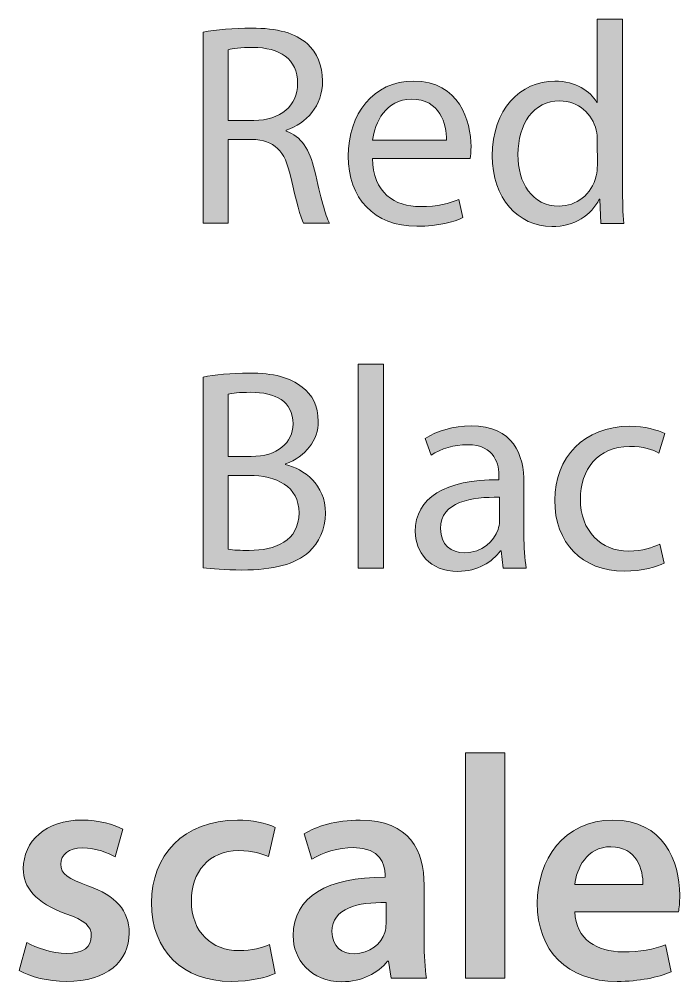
# Model space of a CAD drawing. Header units: inches. Extents: x 589 to 2016, y -1839 to -951.
# Drawn here: x 1808.06 to 1830.82, y -1511.79 to -1478.6 of the extents above; entities that cross this region are included whole.
import ezdxf

# ---------------------------------------------------------------- set-up
doc = ezdxf.new("R2010")
doc.units = ezdxf.units.IN
doc.header["$MEASUREMENT"] = 0
doc.layers.add('Layer 1', color=7, linetype='Continuous')

# ---------------------------------------------------------------- blocks, each defined once
blk = doc.blocks.new('block 115')
at = {"layer": 'Layer 1', "true_color": 0x010101}
h = blk.add_hatch(color=18, dxfattribs=at)
h.dxf.hatch_style = 2
edge = h.paths.add_edge_path()
edge.add_spline(control_points=[(1828.847, -1478.597), (1828.847, -1478.597), (1828.847, -1484.396), (1828.847, -1484.396), (1828.847, -1484.821), (1828.856, -1485.308), (1828.886, -1485.635), (1828.886, -1485.635), (1828.103, -1485.635), (1828.103, -1485.635), (1828.103, -1485.635), (1828.063, -1484.803), (1828.063, -1484.803), (1828.063, -1484.803), (1828.043, -1484.803), (1828.043, -1484.803), (1827.775, -1485.339), (1827.191, -1485.745), (1826.408, -1485.745), (1825.248, -1485.745), (1824.357, -1484.763), (1824.357, -1483.306), (1824.347, -1481.711), (1825.338, -1480.729), (1826.508, -1480.729), (1827.241, -1480.729), (1827.736, -1481.074), (1827.956, -1481.462), (1827.956, -1481.462), (1827.976, -1481.462), (1827.976, -1481.462), (1827.976, -1481.462), (1827.976, -1478.598), (1827.976, -1478.598), (1827.976, -1478.598), (1828.847, -1478.597), (1828.847, -1478.597), (1828.847, -1478.597), (1828.847, -1478.597), (1828.847, -1478.597)], knot_values=[0, 0, 0, 0, 1, 1, 1, 2, 2, 2, 3, 3, 3, 4, 4, 4, 5, 5, 5, 6, 6, 6, 7, 7, 7, 8, 8, 8, 9, 9, 9, 10, 10, 10, 11, 11, 11, 12, 12, 12, 13, 13, 13, 13], degree=3, periodic=1)
edge = h.paths.add_edge_path()
edge.add_spline(control_points=[(1827.976, -1482.788), (1827.976, -1482.68), (1827.966, -1482.531), (1827.937, -1482.422), (1827.809, -1481.867), (1827.332, -1481.411), (1826.679, -1481.411), (1825.776, -1481.411), (1825.242, -1482.204), (1825.242, -1483.266), (1825.242, -1484.237), (1825.718, -1485.039), (1826.66, -1485.039), (1827.245, -1485.039), (1827.781, -1484.652), (1827.939, -1483.998), (1827.968, -1483.879), (1827.978, -1483.76), (1827.978, -1483.623), (1827.978, -1483.623), (1827.976, -1482.788), (1827.976, -1482.788), (1827.976, -1482.788), (1827.976, -1482.788), (1827.976, -1482.788)], knot_values=[0, 0, 0, 0, 1, 1, 1, 2, 2, 2, 3, 3, 3, 4, 4, 4, 5, 5, 5, 6, 6, 6, 7, 7, 7, 8, 8, 8, 8], degree=3, periodic=1)
h = blk.add_hatch(color=18, dxfattribs=at)
h.dxf.hatch_style = 2
edge = h.paths.add_edge_path()
edge.add_spline(control_points=[(1814.396, -1479.042), (1814.832, -1478.952), (1815.457, -1478.902), (1816.051, -1478.902), (1816.972, -1478.902), (1817.568, -1479.07), (1817.984, -1479.447), (1818.321, -1479.745), (1818.509, -1480.201), (1818.509, -1480.716), (1818.509, -1481.598), (1817.954, -1482.182), (1817.251, -1482.421), (1817.251, -1482.421), (1817.251, -1482.451), (1817.251, -1482.451), (1817.766, -1482.629), (1818.073, -1483.105), (1818.232, -1483.798), (1818.45, -1484.731), (1818.607, -1485.375), (1818.747, -1485.632), (1818.747, -1485.632), (1817.857, -1485.632), (1817.857, -1485.632), (1817.746, -1485.444), (1817.599, -1484.868), (1817.41, -1484.037), (1817.211, -1483.116), (1816.854, -1482.768), (1816.07, -1482.738), (1816.07, -1482.738), (1815.257, -1482.738), (1815.257, -1482.738), (1815.257, -1482.738), (1815.257, -1485.632), (1815.257, -1485.632), (1815.257, -1485.632), (1814.396, -1485.632), (1814.396, -1485.632), (1814.396, -1485.632), (1814.396, -1479.042), (1814.396, -1479.042), (1814.396, -1479.042), (1814.396, -1479.042), (1814.396, -1479.042)], knot_values=[0, 0, 0, 0, 1, 1, 1, 2, 2, 2, 3, 3, 3, 4, 4, 4, 5, 5, 5, 6, 6, 6, 7, 7, 7, 8, 8, 8, 9, 9, 9, 10, 10, 10, 11, 11, 11, 12, 12, 12, 13, 13, 13, 14, 14, 14, 15, 15, 15, 15], degree=3, periodic=1)
edge = h.paths.add_edge_path()
edge.add_spline(control_points=[(1815.259, -1482.084), (1815.259, -1482.084), (1816.142, -1482.084), (1816.142, -1482.084), (1817.063, -1482.084), (1817.649, -1481.578), (1817.649, -1480.815), (1817.649, -1479.953), (1817.024, -1479.575), (1816.113, -1479.567), (1815.697, -1479.567), (1815.4, -1479.605), (1815.26, -1479.646), (1815.26, -1479.646), (1815.259, -1482.084), (1815.259, -1482.084), (1815.259, -1482.084), (1815.259, -1482.084), (1815.259, -1482.084)], knot_values=[0, 0, 0, 0, 1, 1, 1, 2, 2, 2, 3, 3, 3, 4, 4, 4, 5, 5, 5, 6, 6, 6, 6], degree=3, periodic=1)
h = blk.add_hatch(color=18, dxfattribs=at)
h.dxf.hatch_style = 2
edge = h.paths.add_edge_path()
edge.add_spline(control_points=[(1820.225, -1483.393), (1820.245, -1484.574), (1820.997, -1485.059), (1821.87, -1485.059), (1822.495, -1485.059), (1822.872, -1484.949), (1823.2, -1484.812), (1823.2, -1484.812), (1823.348, -1485.437), (1823.348, -1485.437), (1823.041, -1485.577), (1822.516, -1485.734), (1821.753, -1485.734), (1820.275, -1485.734), (1819.394, -1484.763), (1819.394, -1483.317), (1819.394, -1481.87), (1820.246, -1480.73), (1821.644, -1480.73), (1823.21, -1480.73), (1823.626, -1482.107), (1823.626, -1482.99), (1823.626, -1483.168), (1823.606, -1483.306), (1823.597, -1483.394), (1823.597, -1483.394), (1820.225, -1483.393), (1820.225, -1483.393), (1820.225, -1483.393), (1820.225, -1483.393), (1820.225, -1483.393)], knot_values=[0, 0, 0, 0, 1, 1, 1, 2, 2, 2, 3, 3, 3, 4, 4, 4, 5, 5, 5, 6, 6, 6, 7, 7, 7, 8, 8, 8, 9, 9, 9, 10, 10, 10, 10], degree=3, periodic=1)
edge = h.paths.add_edge_path()
edge.add_spline(control_points=[(1822.782, -1482.77), (1822.79, -1482.215), (1822.554, -1481.351), (1821.572, -1481.351), (1820.69, -1481.351), (1820.302, -1482.165), (1820.234, -1482.77), (1820.234, -1482.77), (1822.782, -1482.77), (1822.782, -1482.77)], knot_values=[0, 0, 0, 0, 1, 1, 1, 2, 2, 2, 3, 3, 3, 3], degree=3, periodic=1)
h = blk.add_hatch(color=18, dxfattribs=at)
h.dxf.hatch_style = 2
edge = h.paths.add_edge_path()
edge.add_spline(control_points=[(1814.396, -1490.936), (1814.773, -1490.856), (1815.368, -1490.797), (1815.973, -1490.797), (1816.834, -1490.797), (1817.392, -1490.946), (1817.806, -1491.283), (1818.153, -1491.54), (1818.361, -1491.936), (1818.361, -1492.462), (1818.361, -1493.107), (1817.935, -1493.673), (1817.23, -1493.929), (1817.23, -1493.929), (1817.23, -1493.95), (1817.23, -1493.95), (1817.866, -1494.108), (1818.608, -1494.634), (1818.608, -1495.625), (1818.608, -1496.2), (1818.38, -1496.635), (1818.043, -1496.964), (1817.578, -1497.389), (1816.823, -1497.589), (1815.732, -1497.589), (1815.136, -1497.589), (1814.681, -1497.549), (1814.394, -1497.508), (1814.394, -1497.508), (1814.396, -1490.936), (1814.396, -1490.936), (1814.396, -1490.936), (1814.396, -1490.936), (1814.396, -1490.936)], knot_values=[0, 0, 0, 0, 1, 1, 1, 2, 2, 2, 3, 3, 3, 4, 4, 4, 5, 5, 5, 6, 6, 6, 7, 7, 7, 8, 8, 8, 9, 9, 9, 10, 10, 10, 11, 11, 11, 11], degree=3, periodic=1)
edge = h.paths.add_edge_path()
edge.add_spline(control_points=[(1815.259, -1493.673), (1815.259, -1493.673), (1816.043, -1493.673), (1816.043, -1493.673), (1816.954, -1493.673), (1817.491, -1493.196), (1817.491, -1492.552), (1817.491, -1491.768), (1816.895, -1491.461), (1816.024, -1491.461), (1815.627, -1491.461), (1815.399, -1491.491), (1815.26, -1491.52), (1815.26, -1491.52), (1815.259, -1493.673), (1815.259, -1493.673), (1815.259, -1493.673), (1815.259, -1493.673), (1815.259, -1493.673)], knot_values=[0, 0, 0, 0, 1, 1, 1, 2, 2, 2, 3, 3, 3, 4, 4, 4, 5, 5, 5, 6, 6, 6, 6], degree=3, periodic=1)
edge = h.paths.add_edge_path()
edge.add_spline(control_points=[(1815.259, -1496.874), (1815.428, -1496.903), (1815.676, -1496.913), (1815.984, -1496.913), (1816.875, -1496.913), (1817.697, -1496.586), (1817.697, -1495.615), (1817.697, -1494.701), (1816.914, -1494.326), (1815.972, -1494.326), (1815.972, -1494.326), (1815.259, -1494.326), (1815.259, -1494.326), (1815.259, -1494.326), (1815.259, -1496.874), (1815.259, -1496.874), (1815.259, -1496.874), (1815.259, -1496.874), (1815.259, -1496.874)], knot_values=[0, 0, 0, 0, 1, 1, 1, 2, 2, 2, 3, 3, 3, 4, 4, 4, 5, 5, 5, 6, 6, 6, 6], degree=3, periodic=1)
h = blk.add_hatch(color=18, dxfattribs=at)
h.dxf.hatch_style = 2
h.paths.add_polyline_path([(1819.739, -1490.49), (1820.612, -1490.49), (1820.612, -1497.528), (1819.739, -1497.528)])
h = blk.add_hatch(color=18, dxfattribs=at)
h.dxf.hatch_style = 2
edge = h.paths.add_edge_path()
edge.add_spline(control_points=[(1824.735, -1497.529), (1824.735, -1497.529), (1824.666, -1496.924), (1824.666, -1496.924), (1824.666, -1496.924), (1824.636, -1496.924), (1824.636, -1496.924), (1824.368, -1497.3), (1823.852, -1497.637), (1823.169, -1497.637), (1822.198, -1497.637), (1821.702, -1496.953), (1821.702, -1496.26), (1821.702, -1495.1), (1822.734, -1494.466), (1824.588, -1494.475), (1824.588, -1494.475), (1824.588, -1494.376), (1824.588, -1494.376), (1824.588, -1493.98), (1824.478, -1493.266), (1823.496, -1493.266), (1823.051, -1493.266), (1822.585, -1493.405), (1822.247, -1493.623), (1822.247, -1493.623), (1822.049, -1493.048), (1822.049, -1493.048), (1822.445, -1492.791), (1823.02, -1492.622), (1823.625, -1492.622), (1825.092, -1492.622), (1825.449, -1493.623), (1825.449, -1494.584), (1825.449, -1494.584), (1825.449, -1496.378), (1825.449, -1496.378), (1825.449, -1496.795), (1825.47, -1497.201), (1825.53, -1497.529), (1825.53, -1497.529), (1824.735, -1497.529), (1824.735, -1497.529), (1824.735, -1497.529), (1824.735, -1497.529), (1824.735, -1497.529)], knot_values=[0, 0, 0, 0, 1, 1, 1, 2, 2, 2, 3, 3, 3, 4, 4, 4, 5, 5, 5, 6, 6, 6, 7, 7, 7, 8, 8, 8, 9, 9, 9, 10, 10, 10, 11, 11, 11, 12, 12, 12, 13, 13, 13, 14, 14, 14, 15, 15, 15, 15], degree=3, periodic=1)
edge = h.paths.add_edge_path()
edge.add_spline(control_points=[(1824.606, -1495.08), (1823.654, -1495.059), (1822.574, -1495.229), (1822.574, -1496.16), (1822.574, -1496.726), (1822.949, -1496.991), (1823.395, -1496.991), (1824.02, -1496.991), (1824.417, -1496.595), (1824.555, -1496.19), (1824.585, -1496.101), (1824.606, -1496.002), (1824.606, -1495.913), (1824.606, -1495.913), (1824.606, -1495.08), (1824.606, -1495.08), (1824.606, -1495.08), (1824.606, -1495.08), (1824.606, -1495.08)], knot_values=[0, 0, 0, 0, 1, 1, 1, 2, 2, 2, 3, 3, 3, 4, 4, 4, 5, 5, 5, 6, 6, 6, 6], degree=3, periodic=1)
h = blk.add_hatch(color=18, dxfattribs=at)
h.dxf.hatch_style = 2
edge = h.paths.add_edge_path()
edge.add_spline(control_points=[(1830.275, -1497.35), (1830.047, -1497.47), (1829.542, -1497.628), (1828.898, -1497.628), (1827.45, -1497.628), (1826.509, -1496.647), (1826.509, -1495.18), (1826.509, -1493.703), (1827.52, -1492.632), (1829.087, -1492.632), (1829.603, -1492.632), (1830.06, -1492.761), (1830.298, -1492.88), (1830.298, -1492.88), (1830.099, -1493.554), (1830.099, -1493.554), (1829.89, -1493.434), (1829.562, -1493.326), (1829.088, -1493.326), (1827.988, -1493.326), (1827.392, -1494.139), (1827.392, -1495.141), (1827.392, -1496.251), (1828.105, -1496.935), (1829.059, -1496.935), (1829.553, -1496.935), (1829.881, -1496.807), (1830.128, -1496.697), (1830.128, -1496.697), (1830.275, -1497.35), (1830.275, -1497.35)], knot_values=[0, 0, 0, 0, 1, 1, 1, 2, 2, 2, 3, 3, 3, 4, 4, 4, 5, 5, 5, 6, 6, 6, 7, 7, 7, 8, 8, 8, 9, 9, 9, 10, 10, 10, 10], degree=3, periodic=1)
at = {"layer": 'Layer 1', "lineweight": 0}
blk.add_lwpolyline([(1819.739, -1490.49), (1820.612, -1490.49), (1820.612, -1497.528), (1819.739, -1497.528), (1819.739, -1490.49)], dxfattribs=at)
for points, knots in [([(1828.847, -1478.597), (1828.847, -1478.597), (1828.847, -1484.396), (1828.847, -1484.396), (1828.847, -1484.821), (1828.856, -1485.308), (1828.886, -1485.635), (1828.886, -1485.635), (1828.103, -1485.635), (1828.103, -1485.635), (1828.103, -1485.635), (1828.063, -1484.803), (1828.063, -1484.803), (1828.063, -1484.803), (1828.043, -1484.803), (1828.043, -1484.803), (1827.775, -1485.339), (1827.191, -1485.745), (1826.408, -1485.745), (1825.248, -1485.745), (1824.357, -1484.763), (1824.357, -1483.306), (1824.347, -1481.711), (1825.338, -1480.729), (1826.508, -1480.729), (1827.241, -1480.729), (1827.736, -1481.074), (1827.956, -1481.462), (1827.956, -1481.462), (1827.976, -1481.462), (1827.976, -1481.462), (1827.976, -1481.462), (1827.976, -1478.598), (1827.976, -1478.598), (1827.976, -1478.598), (1828.847, -1478.597), (1828.847, -1478.597), (1828.847, -1478.597), (1828.847, -1478.597), (1828.847, -1478.597)], [0, 0, 0, 0, 1, 1, 1, 2, 2, 2, 3, 3, 3, 4, 4, 4, 5, 5, 5, 6, 6, 6, 7, 7, 7, 8, 8, 8, 9, 9, 9, 10, 10, 10, 11, 11, 11, 12, 12, 12, 13, 13, 13, 13]), ([(1814.396, -1479.042), (1814.832, -1478.952), (1815.457, -1478.902), (1816.051, -1478.902), (1816.972, -1478.902), (1817.568, -1479.07), (1817.984, -1479.447), (1818.321, -1479.745), (1818.509, -1480.201), (1818.509, -1480.716), (1818.509, -1481.598), (1817.954, -1482.182), (1817.251, -1482.421), (1817.251, -1482.421), (1817.251, -1482.451), (1817.251, -1482.451), (1817.766, -1482.629), (1818.073, -1483.105), (1818.232, -1483.798), (1818.45, -1484.731), (1818.607, -1485.375), (1818.747, -1485.632), (1818.747, -1485.632), (1817.857, -1485.632), (1817.857, -1485.632), (1817.746, -1485.444), (1817.599, -1484.868), (1817.41, -1484.037), (1817.211, -1483.116), (1816.854, -1482.768), (1816.07, -1482.738), (1816.07, -1482.738), (1815.257, -1482.738), (1815.257, -1482.738), (1815.257, -1482.738), (1815.257, -1485.632), (1815.257, -1485.632), (1815.257, -1485.632), (1814.396, -1485.632), (1814.396, -1485.632), (1814.396, -1485.632), (1814.396, -1479.042), (1814.396, -1479.042), (1814.396, -1479.042), (1814.396, -1479.042), (1814.396, -1479.042)], [0, 0, 0, 0, 1, 1, 1, 2, 2, 2, 3, 3, 3, 4, 4, 4, 5, 5, 5, 6, 6, 6, 7, 7, 7, 8, 8, 8, 9, 9, 9, 10, 10, 10, 11, 11, 11, 12, 12, 12, 13, 13, 13, 14, 14, 14, 15, 15, 15, 15]), ([(1815.259, -1482.084), (1815.259, -1482.084), (1816.142, -1482.084), (1816.142, -1482.084), (1817.063, -1482.084), (1817.649, -1481.578), (1817.649, -1480.815), (1817.649, -1479.953), (1817.024, -1479.575), (1816.113, -1479.567), (1815.697, -1479.567), (1815.4, -1479.605), (1815.26, -1479.646), (1815.26, -1479.646), (1815.259, -1482.084), (1815.259, -1482.084), (1815.259, -1482.084), (1815.259, -1482.084), (1815.259, -1482.084)], [0, 0, 0, 0, 1, 1, 1, 2, 2, 2, 3, 3, 3, 4, 4, 4, 5, 5, 5, 6, 6, 6, 6]), ([(1820.225, -1483.393), (1820.245, -1484.574), (1820.997, -1485.059), (1821.87, -1485.059), (1822.495, -1485.059), (1822.872, -1484.949), (1823.2, -1484.812), (1823.2, -1484.812), (1823.348, -1485.437), (1823.348, -1485.437), (1823.041, -1485.577), (1822.516, -1485.734), (1821.753, -1485.734), (1820.275, -1485.734), (1819.394, -1484.763), (1819.394, -1483.317), (1819.394, -1481.87), (1820.246, -1480.73), (1821.644, -1480.73), (1823.21, -1480.73), (1823.626, -1482.107), (1823.626, -1482.99), (1823.626, -1483.168), (1823.606, -1483.306), (1823.597, -1483.394), (1823.597, -1483.394), (1820.225, -1483.393), (1820.225, -1483.393), (1820.225, -1483.393), (1820.225, -1483.393), (1820.225, -1483.393)], [0, 0, 0, 0, 1, 1, 1, 2, 2, 2, 3, 3, 3, 4, 4, 4, 5, 5, 5, 6, 6, 6, 7, 7, 7, 8, 8, 8, 9, 9, 9, 10, 10, 10, 10]), ([(1822.782, -1482.77), (1822.79, -1482.215), (1822.554, -1481.351), (1821.572, -1481.351), (1820.69, -1481.351), (1820.302, -1482.165), (1820.234, -1482.77), (1820.234, -1482.77), (1822.782, -1482.77), (1822.782, -1482.77)], [0, 0, 0, 0, 1, 1, 1, 2, 2, 2, 3, 3, 3, 3]), ([(1827.976, -1482.788), (1827.976, -1482.68), (1827.966, -1482.531), (1827.937, -1482.422), (1827.809, -1481.867), (1827.332, -1481.411), (1826.679, -1481.411), (1825.776, -1481.411), (1825.242, -1482.204), (1825.242, -1483.266), (1825.242, -1484.237), (1825.718, -1485.039), (1826.66, -1485.039), (1827.245, -1485.039), (1827.781, -1484.652), (1827.939, -1483.998), (1827.968, -1483.879), (1827.978, -1483.76), (1827.978, -1483.623), (1827.978, -1483.623), (1827.976, -1482.788), (1827.976, -1482.788), (1827.976, -1482.788), (1827.976, -1482.788), (1827.976, -1482.788)], [0, 0, 0, 0, 1, 1, 1, 2, 2, 2, 3, 3, 3, 4, 4, 4, 5, 5, 5, 6, 6, 6, 7, 7, 7, 8, 8, 8, 8]), ([(1814.396, -1490.936), (1814.773, -1490.856), (1815.368, -1490.797), (1815.973, -1490.797), (1816.834, -1490.797), (1817.392, -1490.946), (1817.806, -1491.283), (1818.153, -1491.54), (1818.361, -1491.936), (1818.361, -1492.462), (1818.361, -1493.107), (1817.935, -1493.673), (1817.23, -1493.929), (1817.23, -1493.929), (1817.23, -1493.95), (1817.23, -1493.95), (1817.866, -1494.108), (1818.608, -1494.634), (1818.608, -1495.625), (1818.608, -1496.2), (1818.38, -1496.635), (1818.043, -1496.964), (1817.578, -1497.389), (1816.823, -1497.589), (1815.732, -1497.589), (1815.136, -1497.589), (1814.681, -1497.549), (1814.394, -1497.508), (1814.394, -1497.508), (1814.396, -1490.936), (1814.396, -1490.936), (1814.396, -1490.936), (1814.396, -1490.936), (1814.396, -1490.936)], [0, 0, 0, 0, 1, 1, 1, 2, 2, 2, 3, 3, 3, 4, 4, 4, 5, 5, 5, 6, 6, 6, 7, 7, 7, 8, 8, 8, 9, 9, 9, 10, 10, 10, 11, 11, 11, 11]), ([(1815.259, -1493.673), (1815.259, -1493.673), (1816.043, -1493.673), (1816.043, -1493.673), (1816.954, -1493.673), (1817.491, -1493.196), (1817.491, -1492.552), (1817.491, -1491.768), (1816.895, -1491.461), (1816.024, -1491.461), (1815.627, -1491.461), (1815.399, -1491.491), (1815.26, -1491.52), (1815.26, -1491.52), (1815.259, -1493.673), (1815.259, -1493.673), (1815.259, -1493.673), (1815.259, -1493.673), (1815.259, -1493.673)], [0, 0, 0, 0, 1, 1, 1, 2, 2, 2, 3, 3, 3, 4, 4, 4, 5, 5, 5, 6, 6, 6, 6]), ([(1824.735, -1497.529), (1824.735, -1497.529), (1824.666, -1496.924), (1824.666, -1496.924), (1824.666, -1496.924), (1824.636, -1496.924), (1824.636, -1496.924), (1824.368, -1497.3), (1823.852, -1497.637), (1823.169, -1497.637), (1822.198, -1497.637), (1821.702, -1496.953), (1821.702, -1496.26), (1821.702, -1495.1), (1822.734, -1494.466), (1824.588, -1494.475), (1824.588, -1494.475), (1824.588, -1494.376), (1824.588, -1494.376), (1824.588, -1493.98), (1824.478, -1493.266), (1823.496, -1493.266), (1823.051, -1493.266), (1822.585, -1493.405), (1822.247, -1493.623), (1822.247, -1493.623), (1822.049, -1493.048), (1822.049, -1493.048), (1822.445, -1492.791), (1823.02, -1492.622), (1823.625, -1492.622), (1825.092, -1492.622), (1825.449, -1493.623), (1825.449, -1494.584), (1825.449, -1494.584), (1825.449, -1496.378), (1825.449, -1496.378), (1825.449, -1496.795), (1825.47, -1497.201), (1825.53, -1497.529), (1825.53, -1497.529), (1824.735, -1497.529), (1824.735, -1497.529), (1824.735, -1497.529), (1824.735, -1497.529), (1824.735, -1497.529)], [0, 0, 0, 0, 1, 1, 1, 2, 2, 2, 3, 3, 3, 4, 4, 4, 5, 5, 5, 6, 6, 6, 7, 7, 7, 8, 8, 8, 9, 9, 9, 10, 10, 10, 11, 11, 11, 12, 12, 12, 13, 13, 13, 14, 14, 14, 15, 15, 15, 15]), ([(1830.275, -1497.35), (1830.047, -1497.47), (1829.542, -1497.628), (1828.898, -1497.628), (1827.45, -1497.628), (1826.509, -1496.647), (1826.509, -1495.18), (1826.509, -1493.703), (1827.52, -1492.632), (1829.087, -1492.632), (1829.603, -1492.632), (1830.06, -1492.761), (1830.298, -1492.88), (1830.298, -1492.88), (1830.099, -1493.554), (1830.099, -1493.554), (1829.89, -1493.434), (1829.562, -1493.326), (1829.088, -1493.326), (1827.988, -1493.326), (1827.392, -1494.139), (1827.392, -1495.141), (1827.392, -1496.251), (1828.105, -1496.935), (1829.059, -1496.935), (1829.553, -1496.935), (1829.881, -1496.807), (1830.128, -1496.697), (1830.128, -1496.697), (1830.275, -1497.35), (1830.275, -1497.35)], [0, 0, 0, 0, 1, 1, 1, 2, 2, 2, 3, 3, 3, 4, 4, 4, 5, 5, 5, 6, 6, 6, 7, 7, 7, 8, 8, 8, 9, 9, 9, 10, 10, 10, 10]), ([(1815.259, -1496.874), (1815.428, -1496.903), (1815.676, -1496.913), (1815.984, -1496.913), (1816.875, -1496.913), (1817.697, -1496.586), (1817.697, -1495.615), (1817.697, -1494.701), (1816.914, -1494.326), (1815.972, -1494.326), (1815.972, -1494.326), (1815.259, -1494.326), (1815.259, -1494.326), (1815.259, -1494.326), (1815.259, -1496.874), (1815.259, -1496.874), (1815.259, -1496.874), (1815.259, -1496.874), (1815.259, -1496.874)], [0, 0, 0, 0, 1, 1, 1, 2, 2, 2, 3, 3, 3, 4, 4, 4, 5, 5, 5, 6, 6, 6, 6]), ([(1824.606, -1495.08), (1823.654, -1495.059), (1822.574, -1495.229), (1822.574, -1496.16), (1822.574, -1496.726), (1822.949, -1496.991), (1823.395, -1496.991), (1824.02, -1496.991), (1824.417, -1496.595), (1824.555, -1496.19), (1824.585, -1496.101), (1824.606, -1496.002), (1824.606, -1495.913), (1824.606, -1495.913), (1824.606, -1495.08), (1824.606, -1495.08), (1824.606, -1495.08), (1824.606, -1495.08), (1824.606, -1495.08)], [0, 0, 0, 0, 1, 1, 1, 2, 2, 2, 3, 3, 3, 4, 4, 4, 5, 5, 5, 6, 6, 6, 6])]:
    blk.add_open_spline(points, degree=3, knots=knots, dxfattribs=at)
blk = doc.blocks.new('block 116')
at = {"layer": 'Layer 1', "true_color": 0x010101}
h = blk.add_hatch(color=18, dxfattribs=at)
h.dxf.hatch_style = 2
h.paths.add_polyline_path([(1823.434, -1503.886), (1824.793, -1503.886), (1824.793, -1511.666), (1823.434, -1511.666)])
h = blk.add_hatch(color=18, dxfattribs=at)
h.dxf.hatch_style = 2
edge = h.paths.add_edge_path()
edge.add_spline(control_points=[(1808.316, -1510.426), (1808.622, -1510.612), (1809.204, -1510.809), (1809.686, -1510.809), (1810.278, -1510.809), (1810.54, -1510.569), (1810.54, -1510.218), (1810.54, -1509.858), (1810.321, -1509.67), (1809.664, -1509.441), (1808.624, -1509.08), (1808.187, -1508.508), (1808.196, -1507.885), (1808.196, -1506.943), (1808.974, -1506.209), (1810.212, -1506.209), (1810.805, -1506.209), (1811.32, -1506.363), (1811.626, -1506.525), (1811.626, -1506.525), (1811.364, -1507.478), (1811.364, -1507.478), (1811.134, -1507.347), (1810.707, -1507.172), (1810.236, -1507.172), (1809.754, -1507.172), (1809.491, -1507.402), (1809.491, -1507.73), (1809.491, -1508.07), (1809.743, -1508.235), (1810.424, -1508.475), (1811.386, -1508.825), (1811.837, -1509.318), (1811.847, -1510.107), (1811.847, -1511.07), (1811.09, -1511.773), (1809.679, -1511.773), (1809.033, -1511.773), (1808.452, -1511.619), (1808.057, -1511.4), (1808.057, -1511.4), (1808.316, -1510.426), (1808.316, -1510.426)], knot_values=[0, 0, 0, 0, 1, 1, 1, 2, 2, 2, 3, 3, 3, 4, 4, 4, 5, 5, 5, 6, 6, 6, 7, 7, 7, 8, 8, 8, 9, 9, 9, 10, 10, 10, 11, 11, 11, 12, 12, 12, 13, 13, 13, 14, 14, 14, 14], degree=3, periodic=1)
h = blk.add_hatch(color=18, dxfattribs=at)
h.dxf.hatch_style = 2
edge = h.paths.add_edge_path()
edge.add_spline(control_points=[(1816.872, -1511.5), (1816.586, -1511.632), (1816.027, -1511.773), (1815.36, -1511.773), (1813.693, -1511.773), (1812.61, -1510.711), (1812.61, -1509.057), (1812.61, -1507.457), (1813.705, -1506.209), (1815.579, -1506.209), (1816.072, -1506.209), (1816.576, -1506.319), (1816.881, -1506.462), (1816.881, -1506.462), (1816.64, -1507.469), (1816.64, -1507.469), (1816.421, -1507.372), (1816.103, -1507.262), (1815.62, -1507.262), (1814.59, -1507.262), (1813.978, -1508.017), (1813.988, -1508.992), (1813.988, -1510.087), (1814.701, -1510.712), (1815.62, -1510.712), (1816.092, -1510.712), (1816.421, -1510.614), (1816.684, -1510.504), (1816.684, -1510.504), (1816.872, -1511.5), (1816.872, -1511.5)], knot_values=[0, 0, 0, 0, 1, 1, 1, 2, 2, 2, 3, 3, 3, 4, 4, 4, 5, 5, 5, 6, 6, 6, 7, 7, 7, 8, 8, 8, 9, 9, 9, 10, 10, 10, 10], degree=3, periodic=1)
h = blk.add_hatch(color=18, dxfattribs=at)
h.dxf.hatch_style = 2
edge = h.paths.add_edge_path()
edge.add_spline(control_points=[(1820.871, -1511.666), (1820.871, -1511.666), (1820.783, -1511.072), (1820.783, -1511.072), (1820.783, -1511.072), (1820.749, -1511.072), (1820.749, -1511.072), (1820.419, -1511.49), (1819.861, -1511.785), (1819.17, -1511.785), (1818.097, -1511.785), (1817.495, -1511.008), (1817.495, -1510.197), (1817.495, -1508.85), (1818.689, -1508.17), (1820.662, -1508.18), (1820.662, -1508.18), (1820.662, -1508.093), (1820.662, -1508.093), (1820.662, -1507.742), (1820.52, -1507.161), (1819.578, -1507.161), (1819.052, -1507.161), (1818.504, -1507.326), (1818.143, -1507.555), (1818.143, -1507.555), (1817.88, -1506.679), (1817.88, -1506.679), (1818.275, -1506.437), (1818.965, -1506.209), (1819.809, -1506.209), (1821.519, -1506.209), (1822.01, -1507.292), (1822.01, -1508.453), (1822.01, -1508.453), (1822.01, -1510.382), (1822.01, -1510.382), (1822.01, -1510.864), (1822.033, -1511.335), (1822.087, -1511.665), (1822.087, -1511.665), (1820.871, -1511.666), (1820.871, -1511.666), (1820.871, -1511.666), (1820.871, -1511.666), (1820.871, -1511.666)], knot_values=[0, 0, 0, 0, 1, 1, 1, 2, 2, 2, 3, 3, 3, 4, 4, 4, 5, 5, 5, 6, 6, 6, 7, 7, 7, 8, 8, 8, 9, 9, 9, 10, 10, 10, 11, 11, 11, 12, 12, 12, 13, 13, 13, 14, 14, 14, 15, 15, 15, 15], degree=3, periodic=1)
edge = h.paths.add_edge_path()
edge.add_spline(control_points=[(1820.695, -1509.057), (1819.742, -1509.034), (1818.833, -1509.243), (1818.833, -1510.054), (1818.833, -1510.579), (1819.173, -1510.82), (1819.601, -1510.82), (1820.137, -1510.82), (1820.533, -1510.469), (1820.652, -1510.086), (1820.685, -1509.989), (1820.695, -1509.879), (1820.695, -1509.79), (1820.695, -1509.79), (1820.695, -1509.057), (1820.695, -1509.057), (1820.695, -1509.057), (1820.695, -1509.057), (1820.695, -1509.057)], knot_values=[0, 0, 0, 0, 1, 1, 1, 2, 2, 2, 3, 3, 3, 4, 4, 4, 5, 5, 5, 6, 6, 6, 6], degree=3, periodic=1)
h = blk.add_hatch(color=18, dxfattribs=at)
h.dxf.hatch_style = 2
edge = h.paths.add_edge_path()
edge.add_spline(control_points=[(1827.201, -1509.375), (1827.235, -1510.338), (1827.989, -1510.756), (1828.843, -1510.756), (1829.468, -1510.756), (1829.917, -1510.668), (1830.322, -1510.514), (1830.322, -1510.514), (1830.52, -1511.446), (1830.52, -1511.446), (1830.06, -1511.631), (1829.426, -1511.775), (1828.659, -1511.775), (1826.928, -1511.775), (1825.908, -1510.712), (1825.908, -1509.079), (1825.908, -1507.601), (1826.807, -1506.209), (1828.516, -1506.209), (1830.248, -1506.209), (1830.817, -1507.632), (1830.817, -1508.804), (1830.817, -1509.056), (1830.795, -1509.253), (1830.773, -1509.373), (1830.773, -1509.373), (1827.201, -1509.375), (1827.201, -1509.375), (1827.201, -1509.375), (1827.201, -1509.375), (1827.201, -1509.375)], knot_values=[0, 0, 0, 0, 1, 1, 1, 2, 2, 2, 3, 3, 3, 4, 4, 4, 5, 5, 5, 6, 6, 6, 7, 7, 7, 8, 8, 8, 9, 9, 9, 10, 10, 10, 10], degree=3, periodic=1)
edge = h.paths.add_edge_path()
edge.add_spline(control_points=[(1829.548, -1508.433), (1829.557, -1507.941), (1829.338, -1507.13), (1828.44, -1507.13), (1827.608, -1507.13), (1827.257, -1507.887), (1827.201, -1508.433), (1827.201, -1508.433), (1829.548, -1508.433), (1829.548, -1508.433)], knot_values=[0, 0, 0, 0, 1, 1, 1, 2, 2, 2, 3, 3, 3, 3], degree=3, periodic=1)
at = {"layer": 'Layer 1', "lineweight": 0}
blk.add_lwpolyline([(1823.434, -1503.886), (1824.793, -1503.886), (1824.793, -1511.666), (1823.434, -1511.666), (1823.434, -1503.886)], dxfattribs=at)
for points, knots in [([(1808.316, -1510.426), (1808.622, -1510.612), (1809.204, -1510.809), (1809.686, -1510.809), (1810.278, -1510.809), (1810.54, -1510.569), (1810.54, -1510.218), (1810.54, -1509.858), (1810.321, -1509.67), (1809.664, -1509.441), (1808.624, -1509.08), (1808.187, -1508.508), (1808.196, -1507.885), (1808.196, -1506.943), (1808.974, -1506.209), (1810.212, -1506.209), (1810.805, -1506.209), (1811.32, -1506.363), (1811.626, -1506.525), (1811.626, -1506.525), (1811.364, -1507.478), (1811.364, -1507.478), (1811.134, -1507.347), (1810.707, -1507.172), (1810.236, -1507.172), (1809.754, -1507.172), (1809.491, -1507.402), (1809.491, -1507.73), (1809.491, -1508.07), (1809.743, -1508.235), (1810.424, -1508.475), (1811.386, -1508.825), (1811.837, -1509.318), (1811.847, -1510.107), (1811.847, -1511.07), (1811.09, -1511.773), (1809.679, -1511.773), (1809.033, -1511.773), (1808.452, -1511.619), (1808.057, -1511.4), (1808.057, -1511.4), (1808.316, -1510.426), (1808.316, -1510.426)], [0, 0, 0, 0, 1, 1, 1, 2, 2, 2, 3, 3, 3, 4, 4, 4, 5, 5, 5, 6, 6, 6, 7, 7, 7, 8, 8, 8, 9, 9, 9, 10, 10, 10, 11, 11, 11, 12, 12, 12, 13, 13, 13, 14, 14, 14, 14]), ([(1816.872, -1511.5), (1816.586, -1511.632), (1816.027, -1511.773), (1815.36, -1511.773), (1813.693, -1511.773), (1812.61, -1510.711), (1812.61, -1509.057), (1812.61, -1507.457), (1813.705, -1506.209), (1815.579, -1506.209), (1816.072, -1506.209), (1816.576, -1506.319), (1816.881, -1506.462), (1816.881, -1506.462), (1816.64, -1507.469), (1816.64, -1507.469), (1816.421, -1507.372), (1816.103, -1507.262), (1815.62, -1507.262), (1814.59, -1507.262), (1813.978, -1508.017), (1813.988, -1508.992), (1813.988, -1510.087), (1814.701, -1510.712), (1815.62, -1510.712), (1816.092, -1510.712), (1816.421, -1510.614), (1816.684, -1510.504), (1816.684, -1510.504), (1816.872, -1511.5), (1816.872, -1511.5)], [0, 0, 0, 0, 1, 1, 1, 2, 2, 2, 3, 3, 3, 4, 4, 4, 5, 5, 5, 6, 6, 6, 7, 7, 7, 8, 8, 8, 9, 9, 9, 10, 10, 10, 10]), ([(1820.871, -1511.666), (1820.871, -1511.666), (1820.783, -1511.072), (1820.783, -1511.072), (1820.783, -1511.072), (1820.749, -1511.072), (1820.749, -1511.072), (1820.419, -1511.49), (1819.861, -1511.785), (1819.17, -1511.785), (1818.097, -1511.785), (1817.495, -1511.008), (1817.495, -1510.197), (1817.495, -1508.85), (1818.689, -1508.17), (1820.662, -1508.18), (1820.662, -1508.18), (1820.662, -1508.093), (1820.662, -1508.093), (1820.662, -1507.742), (1820.52, -1507.161), (1819.578, -1507.161), (1819.052, -1507.161), (1818.504, -1507.326), (1818.143, -1507.555), (1818.143, -1507.555), (1817.88, -1506.679), (1817.88, -1506.679), (1818.275, -1506.437), (1818.965, -1506.209), (1819.809, -1506.209), (1821.519, -1506.209), (1822.01, -1507.292), (1822.01, -1508.453), (1822.01, -1508.453), (1822.01, -1510.382), (1822.01, -1510.382), (1822.01, -1510.864), (1822.033, -1511.335), (1822.087, -1511.665), (1822.087, -1511.665), (1820.871, -1511.666), (1820.871, -1511.666), (1820.871, -1511.666), (1820.871, -1511.666), (1820.871, -1511.666)], [0, 0, 0, 0, 1, 1, 1, 2, 2, 2, 3, 3, 3, 4, 4, 4, 5, 5, 5, 6, 6, 6, 7, 7, 7, 8, 8, 8, 9, 9, 9, 10, 10, 10, 11, 11, 11, 12, 12, 12, 13, 13, 13, 14, 14, 14, 15, 15, 15, 15]), ([(1827.201, -1509.375), (1827.235, -1510.338), (1827.989, -1510.756), (1828.843, -1510.756), (1829.468, -1510.756), (1829.917, -1510.668), (1830.322, -1510.514), (1830.322, -1510.514), (1830.52, -1511.446), (1830.52, -1511.446), (1830.06, -1511.631), (1829.426, -1511.775), (1828.659, -1511.775), (1826.928, -1511.775), (1825.908, -1510.712), (1825.908, -1509.079), (1825.908, -1507.601), (1826.807, -1506.209), (1828.516, -1506.209), (1830.248, -1506.209), (1830.817, -1507.632), (1830.817, -1508.804), (1830.817, -1509.056), (1830.795, -1509.253), (1830.773, -1509.373), (1830.773, -1509.373), (1827.201, -1509.375), (1827.201, -1509.375), (1827.201, -1509.375), (1827.201, -1509.375), (1827.201, -1509.375)], [0, 0, 0, 0, 1, 1, 1, 2, 2, 2, 3, 3, 3, 4, 4, 4, 5, 5, 5, 6, 6, 6, 7, 7, 7, 8, 8, 8, 9, 9, 9, 10, 10, 10, 10]), ([(1829.548, -1508.433), (1829.557, -1507.941), (1829.338, -1507.13), (1828.44, -1507.13), (1827.608, -1507.13), (1827.257, -1507.887), (1827.201, -1508.433), (1827.201, -1508.433), (1829.548, -1508.433), (1829.548, -1508.433)], [0, 0, 0, 0, 1, 1, 1, 2, 2, 2, 3, 3, 3, 3]), ([(1820.695, -1509.057), (1819.742, -1509.034), (1818.833, -1509.243), (1818.833, -1510.054), (1818.833, -1510.579), (1819.173, -1510.82), (1819.601, -1510.82), (1820.137, -1510.82), (1820.533, -1510.469), (1820.652, -1510.086), (1820.685, -1509.989), (1820.695, -1509.879), (1820.695, -1509.79), (1820.695, -1509.79), (1820.695, -1509.057), (1820.695, -1509.057), (1820.695, -1509.057), (1820.695, -1509.057), (1820.695, -1509.057)], [0, 0, 0, 0, 1, 1, 1, 2, 2, 2, 3, 3, 3, 4, 4, 4, 5, 5, 5, 6, 6, 6, 6])]:
    blk.add_open_spline(points, degree=3, knots=knots, dxfattribs=at)
blk = doc.blocks.new('block 113')
at = {"layer": 'Layer 1'}
for name in ['block 115', 'block 116']:
    blk.add_blockref(name, (0, 0), dxfattribs=at)

msp = doc.modelspace()

# ---------------------------------------------------------------- block references
at = {"layer": 'Layer 1'}
msp.add_blockref('block 113', (0, 0), dxfattribs=at)

doc.saveas('drawing.dxf')
